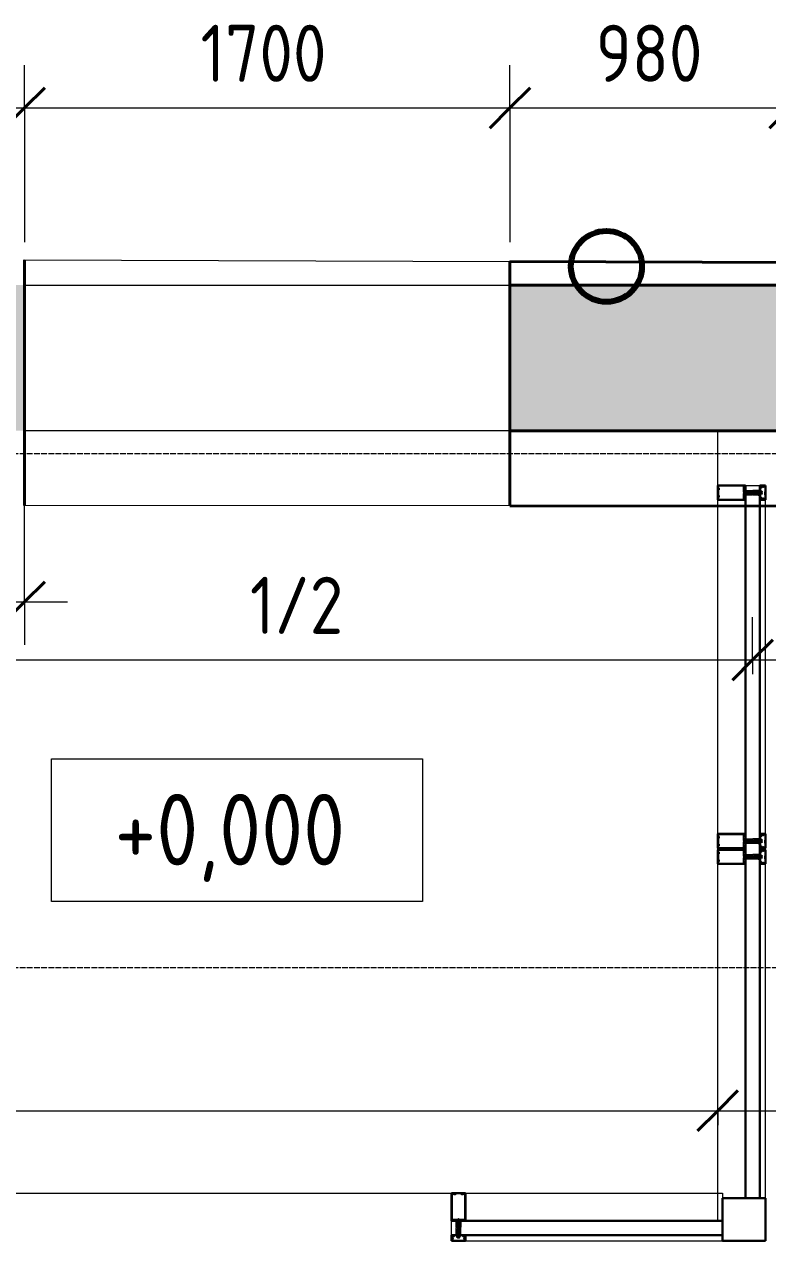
# Model space of a CAD drawing. Header units: millimetres. Extents: x -11886 to 68941, y -8130 to 45506.
# Drawn here: x 25752 to 28355, y -687 to 3609 of the extents above; entities that cross this region are included whole.
import ezdxf

# ---------------------------------------------------------------- set-up
doc = ezdxf.new("R2010")
doc.units = ezdxf.units.MM
doc.linetypes.add('ADSK_Линия сетки', pattern=[25, 20, -2.5, 0, -2.5])
for name, color, linetype, lineweight in [('Аннотация', 7, 'Continuous', 9), ('Витраж', 7, 'Continuous', 18), ('Оси', 7, 'Continuous', 9), ('Отметки', 7, 'Continuous', 9), ('Панели витража', 7, 'Continuous', 18), ('Перекрытие', 7, 'Continuous', 18), ('Размеры', 7, 'Continuous', 9), ('Размеры-100', 7, 'Continuous', 9), ('Стены', 7, 'Continuous', 18), ('Стены наружные', 7, 'Continuous', 18), ('стояки', 7, 'Continuous', 9), ('Узлы', 7, 'Continuous', 18)]:
    doc.layers.add(name, color=color, linetype=linetype, lineweight=lineweight)
doc.layers.add('планы со стояками отопление_dwg', color=7, linetype='Continuous', lineweight=9, true_color=0x767676)
doc.layers.add('Стены разрез', color=7, linetype='Continuous', lineweight=40, true_color=0xbb5389)
doc.styles.add('GOST Common_1', font='GOST_Common.ttf', dxfattribs={"width": 0.9, "height": 200})
doc.styles.add('GOST Common_2', font='GOST_Common.ttf', dxfattribs={"width": 0.9, "height": 250})
doc.dimstyles.new('ADSK_Основной_2_мм_Округление_до_1_мм_2', dxfattribs={"dimscale": 304.8, "dimtxt": 201.142999, "dimasz": 0.463911, "dimexe": 0.492126, "dimexo": 0.492126, "dimgap": 0.098425, "dimtad": 1, "dimdec": 0, "dimdsep": 46, "dimtxsty": 'GOST Common_1', "dimblk1": 'OBLIQUE', "dimblk2": 'OBLIQUE', "dimsah": 1, "dimcen": 0.09, "dimdle": 0.492126, "dimazin": 2, "dimtfac": 1, "dimtdec": 4, "dimtix": 1, "dimtmove": 0, "dimatfit": 3, "dimfxl": 1, "dimtvp": 1, "dimtolj": 1, "dimtzin": 0, "dimlwd": 20, "dimlwe": 20, "dimarcsym": 2})
doc.dimstyles.new('ADSK_Основной_2_мм_Округление_до_1_мм_3', dxfattribs={"dimscale": 304.8, "dimtxt": 201.142999, "dimasz": 0.463911, "dimexe": 0.492126, "dimexo": 0.492126, "dimgap": 0.098425, "dimtad": 1, "dimdec": 0, "dimdsep": 46, "dimtxsty": 'GOST Common_1', "dimblk1": 'OBLIQUE', "dimblk2": 'OBLIQUE', "dimsah": 1, "dimcen": 0.09, "dimdle": 0.492126, "dimazin": 2, "dimtfac": 1, "dimtdec": 4, "dimtix": 1, "dimtmove": 0, "dimatfit": 3, "dimfxl": 1, "dimtvp": 1, "dimtolj": 1, "dimtzin": 0, "dimlwd": 20, "dimlwe": 20, "dimarcsym": 2})

# ---------------------------------------------------------------- blocks, each defined once
blk = doc.blocks.new('Существующие стены 1 эт - Существующие стены 1 эт-653793-01 План 1-го этажа кладочный')
at = {"layer": 'Стены', "color": 243, "true_color": 0xbb5389}
for p, q in [((25752.4, 2785), (27452.4, 2779.3)), ((25752.4, 2785), (25752.4, 2696.5)), ((27452.4, 2696.5), (27452.4, 2779.3)), ((25752.4, 2186.5), (25752.4, 1924.7)), ((27452.4, 1923.5), (27452.4, 2186.5)), ((27452.4, 1923.5), (25752.4, 1924.7))]:
    blk.add_line(p, q, dxfattribs=at)
at = {"layer": 'Стены разрез'}
for p, q in [((25752.4, 1924.7), (25752.4, 2785)), ((27452.4, 2779.3), (28465.8, 2775.9)), ((27452.4, 1923.5), (27452.4, 2779.3)), ((27452.4, 1923.5), (28513.6, 1922.7))]:
    blk.add_line(p, q, dxfattribs=at)
blk = doc.blocks.new('Системная панель - ADSK_Cтеклопакет_50мм-1777283-01 План 1-го этажа кладочный')
at = {"layer": 'Панели витража', "lineweight": 30}
for p, q in [((608.8125, 25), (-608.8125, 25)), ((-608.8125, 25), (-608.8125, -25)), ((608.8125, -25), (608.8125, 25)), ((-608.8125, -25), (608.8125, -25))]:
    blk.add_line(p, q, dxfattribs=at)
blk = doc.blocks.new('Системная панель - ADSK_Cтеклопакет_50мм-1778382-01 План 1-го этажа кладочный')
at = {"layer": 'Панели витража', "lineweight": 30}
for p, q in [((26.3, 25), (-26.3, 25)), ((-26.3, 25), (-26.3, -25)), ((26.3, -25), (26.3, 25)), ((-26.3, -25), (26.3, -25))]:
    blk.add_line(p, q, dxfattribs=at)
blk = doc.blocks.new('Прямоугольный импост - 50х167мм-1777281-01 План 1-го этажа кладочный')
at = {"layer": 'Витраж'}
for p, q in [((28277.4, 1994.5), (28327.4, 1994.5)), ((28180.4, 1923), (28180.4, 1944.5)), ((28347.4, 1922.9), (28347.4, 1944.5)), ((28180.4, 774.5), (28180.4, 1923)), ((28347.4, 774.5), (28347.4, 1922.9))]:
    blk.add_line(p, q, dxfattribs=at)
blk = doc.blocks.new('Прямоугольный импост - 50х167-1638810-01 План 1-го этажа кладочный')
at = {"layer": 'Узлы'}
for p, q in [((-25, 122.5), (-25, 25.5)), ((25, 122.5), (-25, 122.5)), ((-22.5, 28), (-22.5, 120)), ((-22.5, 120), (-17.6, 120)), ((-16.1, 118.4), (-16.1, 116.9)), ((-16.1, 116.9), (-10.2, 116.9)), ((-10.2, 116.9), (-10.2, 118.4)), ((-8.6, 120), (8.6, 120)), ((10.2, 118.4), (10.2, 116.9)), ((10.2, 116.9), (16.1, 116.9)), ((16.1, 116.9), (16.1, 118.4)), ((17.6, 120), (22.5, 120)), ((22.5, 120), (22.5, 28)), ((25, 25.5), (25, 122.5)), ((-25, 25.5), (-18.1, 25.5)), ((-21, 28), (-22.5, 28)), ((-21, 31.1), (-21, 28)), ((-4.1, 31.8), (-20.2, 31.8)), ((-17.2, 29.3), (-15.8, 29.3)), ((-15, 25.5), (-11.8, 25.5)), ((-11, 26.3), (-11, 28.5)), ((-10.5, 29.3), (-10.5, 27.4)), ((-10.2, 29.3), (-5.9, 29.3)), ((-9.7, 26.7), (-8, 26.7)), ((-8, 26.7), (-8, 2.5)), ((-8, -19.1), (-8, 0)), ((-7.7, 2.2), (-6.7, 2.2)), ((-6.7, 0.3), (-7.7, 0.3)), ((-6.4, 2), (-6.4, 0.6)), ((-5.4, 5.1), (-5.4, 27.8)), ((-3.5, 5.1), (-5.4, 5.1)), ((-5.1, 28.5), (-5.1, 26.3)), ((-4.3, 25.5), (-0.8, 25.5)), ((-2.6, 28.8), (-2.6, 30.3)), ((2.6, 28.8), (-2.6, 28.8)), ((-2.5, -1.3), (-1.1, 4.3)), ((-0.8, 25.5), (0, 26.3)), ((0, 26.3), (0.8, 25.5)), ((0.8, 25.5), (4.3, 25.5)), ((1.1, 4.3), (2.5, -1.3)), ((2.6, 30.3), (2.6, 28.8)), ((5.4, 5.1), (3.5, 5.1)), ((20.2, 31.8), (4.1, 31.8)), ((5.1, 26.3), (5.1, 28.5)), ((5.4, 27.8), (5.4, 5.1)), ((5.9, 29.3), (10.2, 29.3)), ((6.4, 0.6), (6.4, 2)), ((6.7, 2.2), (7.7, 2.2)), ((7.7, 0.3), (6.7, 0.3)), ((8, 2.5), (8, 26.7)), ((8, 26.7), (9.7, 26.7)), ((8, -19.1), (8, 0)), ((10.5, 27.4), (10.5, 29.3)), ((11, 28.5), (11, 26.3)), ((11.8, 25.5), (15, 25.5)), ((15.8, 29.3), (17.2, 29.3)), ((18.1, 25.5), (25, 25.5)), ((21, 28), (21, 31.1)), ((22.5, 28), (21, 28)), ((-25, -25), (-25, -29.7)), ((-25, -32.3), (-25, -44.5)), ((-22.4, -24.5), (-24.5, -24.5)), ((-24.2, -30.5), (-23.2, -30.5)), ((-23.7, -43.2), (-23.7, -32.8)), ((-23.7, -32.8), (-23, -32.8)), ((-23, -30.7), (-23.5, -30.7)), ((-22.8, -33), (-20.1, -37.6)), ((-19.3, -28.3), (-21.5, -28.3)), ((-19.9, -33.9), (-19.9, -30.5)), ((-19.9, -30.5), (-17, -30.5)), ((-18.4, -36.6), (-19.9, -33.9)), ((-5.7, -24.5), (-18.4, -24.5)), ((-15.5, -29), (-15.5, -27)), ((-15.5, -27), (-8.3, -27)), ((-8.3, -27), (-7.6, -27.7)), ((-6.9, -19.1), (-8, -19.1)), ((-0.4, -27.7), (-7.6, -27.7)), ((-6.9, -19.1), (-6.6, -19.5)), ((-6.6, -19.5), (-6.2, -19.1)), ((-6.2, -19.1), (-4.3, -19.1)), ((-5.3, -24.1), (-5.7, -24.5)), ((-5, -24.5), (-5.3, -24.1)), ((5, -24.5), (-5, -24.5)), ((-2.4, -0.9), (-4.9, -3.8)), ((-4.9, -3.8), (-4.9, -19.1)), ((-4.9, -3.8), (4.9, -3.8)), ((-4.3, -19.1), (-3.9, -19.5)), ((-3.9, -19.5), (-3.6, -19.1)), ((-3.6, -19.1), (-2.5, -19.1)), ((-2.5, -19.1), (-2.5, -1.1)), ((2.4, -0.9), (-2.4, -0.9)), ((-0.4, -27.7), (0, -27.3)), ((0, -27.3), (0.4, -27.7)), ((7.6, -27.7), (0.4, -27.7)), ((4.9, -3.8), (2.4, -0.9)), ((2.5, -1.3), (2.5, -19.1)), ((2.5, -19.1), (3.6, -19.1)), ((3.6, -19.1), (3.9, -19.5)), ((3.9, -19.5), (4.3, -19.1)), ((4.3, -19.1), (6.2, -19.1)), ((4.9, -3.8), (4.9, -19.1)), ((5.3, -24.1), (5, -24.5)), ((5.7, -24.5), (5.3, -24.1)), ((18.4, -24.5), (5.7, -24.5)), ((6.2, -19.1), (6.6, -19.5)), ((6.6, -19.5), (6.9, -19.1)), ((8, -19.1), (6.9, -19.1)), ((7.6, -27.7), (8.3, -27)), ((8.3, -27), (15.5, -27)), ((15.5, -27), (15.5, -29)), ((17, -30.5), (19.9, -30.5)), ((18, -27), (18, -26.8)), ((19.9, -33.9), (18.4, -36.6)), ((21.5, -28.3), (19.3, -28.3)), ((19.9, -30.5), (19.9, -33.9)), ((20.1, -37.6), (22.8, -33)), ((24.5, -24.5), (22.4, -24.5)), ((22.8, -26.8), (22.8, -27)), ((23.5, -30.7), (23, -30.7)), ((23, -32.8), (23.7, -32.8)), ((23.2, -30.5), (24.2, -30.5)), ((23.7, -32.8), (23.7, -43.2)), ((25, -29.7), (25, -25)), ((25, -44.5), (25, -32.3)), ((-25, -44.5), (25, -44.5)), ((-8.4, -43.2), (-23.7, -43.2)), ((0, -43), (-8.4, -43.2)), ((15.9, -43.2), (0, -43)), ((23.7, -43.2), (15.9, -43.2))]:
    blk.add_line(p, q, dxfattribs=at)
at = {"layer": 'Узлы', "lineweight": 9}
for p, q in [((0, 33.9), (-2.4, 31.5)), ((-2.4, 31.5), (-2.4, -0.9)), ((2.4, 31.5), (0, 33.9)), ((2.4, -0.9), (2.4, 31.5)), ((-8, -24.5), (-8, -19.1)), ((-6.3, -28.7), (-6.3, -27.7)), ((6.4, -28.7), (-6.3, -28.7)), ((-5.2, -32.2), (-5.2, -28.7)), ((-5.1, -32.3), (5.1, -32.3)), ((3.9, -33.1), (-3.9, -33.1)), ((-2.6, -32.2), (-2.6, -28.7)), ((-2.5, -19.1), (-2.5, -24.5)), ((2.5, -19.1), (2.5, -24.5)), ((2.6, -32.2), (2.6, -28.7)), ((5.2, -32.2), (5.2, -28.7)), ((6.4, -27.7), (6.4, -28.7)), ((8, -19.1), (8, -24.5))]:
    blk.add_line(p, q, dxfattribs=at)
at = {"layer": 'Узлы'}
for centre, radius, start, end in [((-17.6, 118.4), 1.52, 0, 90), ((-8.6, 118.4), 1.52, 90, 180), ((8.6, 118.4), 1.52, 0, 90), ((17.6, 118.4), 1.52, 90, 180), ((-20.2, 31.1), 0.762, 90, 180), ((-17.2, 28), 1.27, 90, 180), ((-16.2, 27.8), 2.29, 180, 225.1897), ((-18.1, 25.9), 0.381, 270, 45.1897), ((-15.8, 28), 1.27, 0, 90), ((-15, 25.9), 0.381, 134.8103, 270), ((-16.9, 27.8), 2.29, 314.8103, 0), ((-11.8, 26.3), 0.762, 270, 0), ((-10.2, 28.5), 0.762, 90, 180), ((-9.7, 27.4), 0.762, 180, 270), ((-7.7, 2.5), 0.254, 180, 270), ((-7.7, 0), 0.254, 90, 180), ((-6.9, 27.8), 1.52, 360, 90), ((-6.7, 2), 0.254, 360, 90), ((-6.7, 0.6), 0.254, 270, 360), ((-5.9, 28.5), 0.762, 0, 90), ((-4.3, 26.3), 0.762, 180, 270), ((-4.1, 30.3), 1.52, 360, 90), ((0, 4), 3.63, 17.5064, 162.4936), ((0, 4), 1.09, 15, 165), ((4.1, 30.3), 1.52, 90, 180), ((4.3, 26.3), 0.762, 270, 0), ((5.9, 28.5), 0.762, 90, 180), ((6.9, 27.8), 1.52, 90, 180), ((6.7, 2), 0.254, 90, 180), ((6.7, 0.6), 0.254, 180, 270), ((7.7, 2.5), 0.254, 270, 0), ((7.7, 0), 0.254, 0, 90), ((9.7, 27.4), 0.762, 270, 0), ((10.2, 28.5), 0.762, 0, 90), ((11.8, 26.3), 0.762, 180, 270), ((15.8, 28), 1.27, 90, 180), ((16.9, 27.8), 2.29, 180, 225.1897), ((15, 25.9), 0.381, 270, 45.1897), ((17.2, 28), 1.27, 0, 90), ((18.1, 25.9), 0.381, 134.8103, 270), ((16.2, 27.8), 2.29, 314.8103, 0), ((20.2, 31.1), 0.762, 0, 90), ((-24.5, -25), 0.508, 90, 180), ((-24.2, -29.7), 0.762, 180, 270), ((-23.5, -32.3), 1.52, 90, 180), ((-23.2, -31.8), 1.27, 288.6629, 90), ((-23, -31.8), 1.02, 270, 90), ((-20.5, -26.8), 2.29, 134.8103, 180), ((-21.5, -27), 1.27, 180, 270), ((-22.4, -24.9), 0.381, 314.8103, 90), ((-19.3, -37.1), 1.02, 210, 30), ((-19.3, -27), 1.27, 270, 0), ((-18.4, -24.9), 0.381, 90, 225.1897), ((-20.3, -26.8), 2.29, 0, 45.1897), ((-17, -29), 1.52, 270, 0), ((17, -29), 1.52, 180, 270), ((20.3, -26.8), 2.29, 134.8103, 180), ((19.3, -27), 1.27, 180, 270), ((19.3, -37.1), 1.02, 150, 330), ((18.4, -24.9), 0.381, 314.8103, 90), ((21.5, -27), 1.27, 270, 0), ((22.4, -24.9), 0.381, 90, 225.1897), ((23.2, -31.8), 1.27, 90, 251.3371), ((23, -31.8), 1.02, 90, 270), ((20.5, -26.8), 2.29, 0, 45.1897), ((23.5, -32.3), 1.52, 360, 90), ((24.2, -29.7), 0.762, 270, 0), ((24.5, -25), 0.508, 0, 90)]:
    blk.add_arc(centre, radius, start, end, dxfattribs=at)
at = {"layer": 'Узлы', "lineweight": 9}
for centre, radius, start, end in [((-3.9, -31.7), 1.38, 200.9416, 339.0732), ((0, -28.9), 4.19, 234.2873, 305.7127), ((3.9, -31.7), 1.38, 200.9416, 339.0732)]:
    blk.add_arc(centre, radius, start, end, dxfattribs=at)
blk = doc.blocks.new('Прямоугольный импост - 50х167мм-1639544-01 План 1-го этажа кладочный')
at = {"layer": 'Витраж', "lineweight": 30}
for p, q in [((0, 122), (-50, 122)), ((-50, 122), (-50, 25)), ((0, 25), (0, 122)), ((-50, 25), (-26.1875, 25)), ((-26.1875, 25), (-26.1875, -25)), ((-23.8125, -25), (-23.8125, 25)), ((-23.8125, 25), (0, 25)), ((-26.1875, -25), (-50, -25)), ((-50, -25), (-50, -45)), ((0, -25), (-23.8125, -25)), ((0, -45), (0, -25)), ((-50, -45), (0, -45))]:
    blk.add_line(p, q, dxfattribs=at)
blk = doc.blocks.new('Прямоугольный импост - 50х167мм-1639537-01 План 1-го этажа кладочный')
at = {"layer": 'Витраж', "lineweight": 30}
for p, q in [((-25, 25), (-25, 122)), ((-25, 122), (25, 122)), ((25, 122), (25, 25)), ((-1.1875, 25), (-25, 25)), ((-1.1875, -25), (-1.1875, 25)), ((25, 25), (1.1875, 25)), ((1.1875, 25), (1.1875, -25)), ((-25, -45), (-25, -25)), ((-25, -25), (-1.1875, -25)), ((1.1875, -25), (25, -25)), ((25, -25), (25, -45)), ((25, -45), (-25, -45))]:
    blk.add_line(p, q, dxfattribs=at)
blk = doc.blocks.new('Системная панель - ADSK_Cтеклопакет_50мм-1778486-01 План 1-го этажа кладочный')
at = {"layer": 'Панели витража', "lineweight": 30}
for p, q in [((461.90625, 25), (-461.90625, 25)), ((-461.90625, 25), (-461.90625, -25)), ((461.90625, -25), (461.90625, 25)), ((-461.90625, -25), (461.90625, -25))]:
    blk.add_line(p, q, dxfattribs=at)
blk = doc.blocks.new('Прямоугольный импост - 50х167мм-1778196-01 План 1-го этажа кладочный')
at = {"layer": 'Витраж', "lineweight": 30}
for p, q in [((-25, 25), (-25, 122)), ((-25, 122), (25, 122)), ((25, 122), (25, 25)), ((-1.1875, 25), (-25, 25)), ((-1.1875, -25), (-1.1875, 25)), ((25, 25), (1.1875, 25)), ((1.1875, 25), (1.1875, -25)), ((-25, -45), (-25, -25)), ((-25, -25), (-1.1875, -25)), ((1.1875, -25), (25, -25)), ((25, -25), (25, -45)), ((25, -45), (-25, -45))]:
    blk.add_line(p, q, dxfattribs=at)
blk = doc.blocks.new('Угловой L-импост - 150 мм кв_-1778275-01 План 1-го этажа кладочный')
at = {"layer": 'Витраж', "lineweight": 30}
for p, q in [((45, 105), (-105, 105)), ((-105, 105), (-105, -45)), ((45, -45), (45, 105)), ((-105, -45), (45, -45))]:
    blk.add_line(p, q, dxfattribs=at)
blk = doc.blocks.new('Системная панель - ADSK_Cтеклопакет_50мм-1778392-01 План 1-го этажа кладочный')
at = {"layer": 'Панели витража', "lineweight": 30}
for p, q in [((596.90625, 25), (-596.90625, 25)), ((-596.90625, 25), (-596.90625, -25)), ((596.90625, -25), (596.90625, 25)), ((-596.90625, -25), (596.90625, -25))]:
    blk.add_line(p, q, dxfattribs=at)
blk = doc.blocks.new('Прямоугольный импост - 50х167мм-1778378-01 План 1-го этажа кладочный')
at = {"layer": 'Витраж'}
for p, q in [((28180.4, -580.5), (28180.4, 669.5)), ((28347.4, -500.5), (28347.4, 669.5))]:
    blk.add_line(p, q, dxfattribs=at)
blk = doc.blocks.new('планы со стояками отопление_dwg-1484427-01 План 1-го этажа кладочный')
at = {"layer": 'стояки', "color": 246, "lineweight": 80, "true_color": 0x7f001f}
blk.add_circle((200186.2, 158839.1), 124.3, dxfattribs=at)
blk = doc.blocks.new('Высотные отметки - Рамка-5093-01 План 1-го этажа кладочный')
at = {"layer": 'Аннотация', "lineweight": 20}
for p, q in [((-6.5, 0), (-6.5, 5)), ((-6.5, 5), (6.5, 5)), ((6.5, 5), (6.5, 0)), ((6.5, 0), (-6.5, 0))]:
    blk.add_line(p, q, dxfattribs=at)
blk = doc.blocks.new('DIMBLOCK398-01 План 1-го этажа кладочный')
at = {"layer": 'Размеры-100', "lineweight": 20, "transparency": 16777216}
for p, q in [((24492.4, 3316.9), (24492.4, 3466.9)), ((25752.4, 3316.9), (25752.4, 3466.9)), ((24492.4, 3316.9), (25752.4, 3316.9)), ((24492.4, 3316.9), (24492.4, 2846.5)), ((25752.4, 3316.9), (25752.4, 2846.5))]:
    blk.add_line(p, q, dxfattribs=at)
at = {"layer": 'Размеры-100', "lineweight": 40, "transparency": 16777216}
for p, q in [((24492.4, 3316.9), (24563.1, 3387.6)), ((25752.4, 3316.9), (25823.1, 3387.6)), ((24492.4, 3316.9), (24421.7, 3246.2)), ((25752.4, 3316.9), (25681.7, 3246.2))]:
    blk.add_line(p, q, dxfattribs=at)
at = {"layer": 'Размеры-100', "color": 0, "lineweight": 20, "transparency": 16777216, "insert": (24888.9, 3608.3), "char_height": 200, "width": 560.473, "attachment_point": 1, "line_spacing_factor": 1.022761, "style": 'GOST Common_1'}
blk.add_mtext('1260', dxfattribs=at)
blk = doc.blocks.new('_Oblique')
at = {"color": 0, "linetype": 'ByBlock', "lineweight": -2}
blk.add_line((-0.5, -0.5), (0.5, 0.5), dxfattribs=at)
blk = doc.blocks.new('DIMBLOCK399-01 План 1-го этажа кладочный')
at = {"layer": 'Размеры-100', "lineweight": 20, "transparency": 16777216}
for p, q in [((25752.4, 3316.9), (25752.4, 3466.9)), ((27452.4, 3316.9), (27452.4, 3466.9)), ((25752.4, 3316.9), (27452.4, 3316.9)), ((25752.4, 3316.9), (25752.4, 2846.5)), ((27452.4, 3316.9), (27452.4, 2846.5))]:
    blk.add_line(p, q, dxfattribs=at)
at = {"layer": 'Размеры-100', "lineweight": 40, "transparency": 16777216}
for p, q in [((25752.4, 3316.9), (25823.1, 3387.6)), ((27452.4, 3316.9), (27523.1, 3387.6)), ((25752.4, 3316.9), (25681.7, 3246.2)), ((27452.4, 3316.9), (27381.7, 3246.2))]:
    blk.add_line(p, q, dxfattribs=at)
at = {"layer": 'Размеры-100', "color": 0, "lineweight": 20, "transparency": 16777216, "insert": (26368.9, 3608.3), "char_height": 200, "width": 560.473, "attachment_point": 1, "line_spacing_factor": 1.022761, "style": 'GOST Common_1'}
blk.add_mtext('1700', dxfattribs=at)
blk = doc.blocks.new('DIMBLOCK400-01 План 1-го этажа кладочный')
at = {"layer": 'Размеры-100', "lineweight": 20, "transparency": 16777216}
for p, q in [((27452.4, 3316.9), (27452.4, 3466.9)), ((28432.7, 3316.9), (28432.7, 3466.9)), ((27452.4, 3316.9), (28432.7, 3316.9)), ((27452.4, 3316.9), (27452.4, 2846.5)), ((28432.7, 3316.9), (28432.7, 3006.5))]:
    blk.add_line(p, q, dxfattribs=at)
at = {"layer": 'Размеры-100', "lineweight": 40, "transparency": 16777216}
for p, q in [((27452.4, 3316.9), (27523.1, 3387.6)), ((28432.7, 3316.9), (28503.4, 3387.6)), ((27452.4, 3316.9), (27381.7, 3246.2)), ((28432.7, 3316.9), (28362, 3246.2))]:
    blk.add_line(p, q, dxfattribs=at)
at = {"layer": 'Размеры-100', "color": 0, "lineweight": 20, "transparency": 16777216, "insert": (27753.3, 3608.3), "char_height": 200, "width": 454.106, "attachment_point": 1, "line_spacing_factor": 1.022761, "style": 'GOST Common_1'}
blk.add_mtext('980', dxfattribs=at)
blk = doc.blocks.new('DIMBLOCK690-01 План 1-го этажа кладочный')
at = {"layer": 'Размеры-100', "lineweight": 20, "transparency": 16777216}
for p, q in [((22064.4, -194.8), (22064.4, -44.8)), ((28180.4, -194.8), (28180.4, -44.8)), ((22064.4, -194.8), (28180.4, -194.8)), ((22064.4, -194.8), (22064.4, -244.8)), ((28180.4, -194.8), (28180.4, -244.8))]:
    blk.add_line(p, q, dxfattribs=at)
at = {"layer": 'Размеры-100', "lineweight": 40, "transparency": 16777216}
for p, q in [((22064.4, -194.8), (22135.1, -124.1)), ((28180.4, -194.8), (28251.1, -124.1)), ((22064.4, -194.8), (21993.7, -265.5)), ((28180.4, -194.8), (28109.7, -265.5))]:
    blk.add_line(p, q, dxfattribs=at)
at = {"layer": 'Размеры-100', "color": 0, "lineweight": 20, "transparency": 16777216, "insert": (24907.7, 96.6), "char_height": 200, "width": 515.472, "attachment_point": 1, "line_spacing_factor": 1.022761, "style": 'GOST Common_1'}
blk.add_mtext('6116', dxfattribs=at)
blk = doc.blocks.new('DIMBLOCK691-01 План 1-го этажа кладочный')
at = {"layer": 'Размеры-100', "lineweight": 20, "transparency": 16777216}
for p, q in [((28180.4, -194.8), (28180.4, -44.8)), ((31109.9, -194.8), (31109.9, -44.8)), ((28180.4, -194.8), (31109.9, -194.8)), ((28180.4, -194.8), (28180.4, -244.8)), ((31109.9, -194.8), (31109.9, -244.8))]:
    blk.add_line(p, q, dxfattribs=at)
at = {"layer": 'Размеры-100', "lineweight": 40, "transparency": 16777216}
for p, q in [((28180.4, -194.8), (28251.1, -124.1)), ((31109.9, -194.8), (31180.6, -124.1)), ((28180.4, -194.8), (28109.7, -265.5)), ((31109.9, -194.8), (31039.2, -265.5))]:
    blk.add_line(p, q, dxfattribs=at)
at = {"layer": 'Размеры-100', "color": 0, "lineweight": 20, "transparency": 16777216, "insert": (29392.9, 96.6), "char_height": 200, "width": 605.475, "attachment_point": 1, "line_spacing_factor": 1.022761, "style": 'GOST Common_1'}
blk.add_mtext('2929', dxfattribs=at)
blk = doc.blocks.new('DIMBLOCK714-01 План 1-го этажа кладочный')
at = {"layer": 'Размеры-100', "lineweight": 20, "transparency": 16777216}
for p, q in [((21897.4, -1177.7), (21897.4, -800.5)), ((28347.4, -1177.7), (28347.4, -800.5)), ((21747.4, -1177.7), (28497.4, -1177.7)), ((21897.4, -1177.7), (21897.4, -1327.7)), ((28347.4, -1177.7), (28347.4, -1327.7))]:
    blk.add_line(p, q, dxfattribs=at)
at = {"layer": 'Размеры-100', "lineweight": 40, "transparency": 16777216}
for p, q in [((21897.4, -1177.7), (21968.1, -1107)), ((28347.4, -1177.7), (28418.1, -1107)), ((21897.4, -1177.7), (21826.7, -1248.4)), ((28347.4, -1177.7), (28276.7, -1248.4))]:
    blk.add_line(p, q, dxfattribs=at)
at = {"layer": 'Размеры-100', "color": 0, "lineweight": 20, "transparency": 16777216, "insert": (24861.6, -886.3), "char_height": 200, "width": 625.93, "attachment_point": 1, "line_spacing_factor": 1.022761, "style": 'GOST Common_1'}
blk.add_mtext('6450', dxfattribs=at)
blk = doc.blocks.new('DIMBLOCK716-01 План 1-го этажа кладочный')
at = {"layer": 'Размеры-100', "lineweight": 20, "transparency": 16777216}
for p, q in [((25122.4, 1383.9), (25122.4, 1533.9)), ((28302.4, 1383.9), (28302.4, 1533.9)), ((25122.4, 1383.9), (28452.4, 1383.9)), ((25122.4, 1383.9), (25122.4, 1333.8)), ((28302.4, 1383.9), (28302.4, 1333.8))]:
    blk.add_line(p, q, dxfattribs=at)
at = {"layer": 'Размеры-100', "lineweight": 40, "transparency": 16777216}
for p, q in [((25122.4, 1383.9), (25193.1, 1454.6)), ((28302.4, 1383.9), (28373.1, 1454.6)), ((25122.4, 1383.9), (25051.7, 1313.2)), ((28302.4, 1383.9), (28231.7, 1313.2))]:
    blk.add_line(p, q, dxfattribs=at)
at = {"layer": 'Размеры-100', "color": 0, "lineweight": 20, "transparency": 16777216, "insert": (26542, 1675.2), "char_height": 200, "width": 409.104, "attachment_point": 1, "line_spacing_factor": 1.022761, "style": 'GOST Common_1'}
blk.add_mtext('1/2', dxfattribs=at)
blk = doc.blocks.new('DIMBLOCK718-01 План 1-го этажа кладочный')
at = {"layer": 'Размеры-100', "lineweight": 20, "transparency": 16777216}
for p, q in [((25752.4, 1587.2), (25752.4, 2036.5)), ((25122.4, 1587.2), (25122.4, 1737.2)), ((25122.4, 1587.2), (25902.4, 1587.2)), ((25122.4, 1587.2), (25122.4, 1537.2)), ((25752.4, 1587.2), (25752.4, 1437.2))]:
    blk.add_line(p, q, dxfattribs=at)
at = {"layer": 'Размеры-100', "lineweight": 40, "transparency": 16777216}
for p, q in [((25122.4, 1587.2), (25193.1, 1657.9)), ((25752.4, 1587.2), (25823.1, 1657.9)), ((25122.4, 1587.2), (25051.7, 1516.5)), ((25752.4, 1587.2), (25681.7, 1516.5))]:
    blk.add_line(p, q, dxfattribs=at)
at = {"layer": 'Размеры-100', "color": 0, "lineweight": 20, "transparency": 16777216, "insert": (25267, 1878.6), "char_height": 200, "width": 409.104, "attachment_point": 1, "line_spacing_factor": 1.022761, "style": 'GOST Common_1'}
blk.add_mtext('1/2', dxfattribs=at)

msp = doc.modelspace()

# ---------------------------------------------------------------- hatches: boundary and pattern name
at = {"layer": 'Стены наружные', "true_color": 0xc0c0c0}
h = msp.add_hatch(color=9, dxfattribs=at)
h.paths.add_polyline_path([(42036.9, 2186.5), (42036.9, 2696.5), (41519.9, 2696.5), (41520.8, 2186.5), (41761, 2186.5)])
h.paths.add_polyline_path([(35863.5, 2186.5), (36852.8, 2186.5), (36852.8, 2696.5), (35863.5, 2696.5), (35863.5, 2193.6)])
h.paths.add_polyline_path([(33057.8, 2186.5), (34043.5, 2186.5), (34043.5, 2696.5), (33056, 2696.5), (33056, 2186.5)])
h.paths.add_polyline_path([(38673.7, 2186.5), (39699.9, 2186.5), (39699.9, 2696.5), (38672.8, 2696.5), (38672.8, 2186.5)])
h.paths.add_polyline_path([(31236, 2186.5), (31236, 2696.5), (30252.7, 2696.5), (30252.7, 2186.5), (31144.8, 2186.5)])
h.paths.add_polyline_path([(28432.7, 2186.5), (28432.7, 2696.5), (27452.4, 2696.5), (27452.4, 2186.5), (28180.4, 2186.5)])
h.paths.add_polyline_path([(25752.4, 2186.5), (25752.4, 2696.5), (24492.4, 2696.5), (24492.4, 2186.5), (24875, 2186.5)])
h.paths.add_polyline_path([(22792.4, 2186.5), (22792.4, 2696.5), (21763.7, 2696.5), (21764.2, 2186.5), (22227, 2186.5)])
h.paths.add_polyline_path([(18917.7, 2186.5), (19943.7, 2186.5), (19943.7, 2696.5), (18917.7, 2696.5), (18917.7, 2400.2)])
h.paths.add_polyline_path([(16107.5, 2186.5), (17097.7, 2186.5), (17097.7, 2696.5), (16107.5, 2696.5), (16107.5, 2245.3)])
h.paths.add_polyline_path([(8340.2, 2186.5), (8695.9, 2186.5), (8695.9, 2696.5), (8273, 2696.1), (8273, 2186.5)])
h.paths.add_polyline_path([(13310.9, 2186.5), (14287.5, 2186.5), (14287.5, 2696.5), (13310.9, 2696.5), (13310.9, 2255.1)])
h.paths.add_polyline_path([(11490.9, 2186.5), (11490.6, 2696.5), (10515.9, 2696.5), (10515.9, 2186.5), (11490.6, 2186.5)])

# ---------------------------------------------------------------- linework, layer by layer
at = {"layer": 'Витраж'}
for p, q in [((28180.4, 719.5), (28180.4, 724.5)), ((28347.4, 719.5), (28347.4, 724.5)), ((27297.4, -483.5), (28197.4, -483.5)), ((28197.4, -483.5), (28197.4, -500.5)), ((27247.4, -630.5), (27247.4, -580.5)), ((27297.4, -650.5), (28197.4, -650.5))]:
    msp.add_line(p, q, dxfattribs=at)
at = {"layer": 'Оси', "linetype": 'ADSK_Линия сетки'}
for p, q in [((-11086.2, 2106.8), (57141.7, 2106.8)), ((-11086.2, 306.8), (57141.7, 306.8))]:
    msp.add_line(p, q, dxfattribs=at)
at = {"layer": 'Перекрытие', "color": 136, "true_color": 0x008080}
for p, q in [((28180.4, 1994.5), (28180.4, 2186.5)), ((25597.4, -483.5), (27247.4, -483.5))]:
    msp.add_line(p, q, dxfattribs=at)
at = {"layer": 'Стены наружные'}
for p, q in [((25752.4, 2696.5), (27452.4, 2696.5)), ((27452.4, 2186.5), (25752.4, 2186.5))]:
    msp.add_line(p, q, dxfattribs=at)
at = {"layer": 'Стены наружные', "lineweight": 40}
for p, q in [((28432.7, 2696.5), (27452.4, 2696.5)), ((27452.4, 2696.5), (27452.4, 2186.5)), ((27452.4, 2186.5), (28432.7, 2186.5))]:
    msp.add_line(p, q, dxfattribs=at)

# ---------------------------------------------------------------- block references
at = {"layer": 'Витраж'}
for name, p in [('Прямоугольный импост - 50х167мм-1777281-01 План 1-го этажа кладочный', (0, 0)), ('Прямоугольный импост - 50х167мм-1778378-01 План 1-го этажа кладочный', (0, 0)), ('Угловой L-импост - 150 мм кв_-1778275-01 План 1-го этажа кладочный', (28302.4, -605.5))]:
    msp.add_blockref(name, p, dxfattribs=at)
at = {"layer": 'Витраж', "rotation": 89.9999999999999}
msp.add_blockref('Прямоугольный импост - 50х167мм-1639544-01 План 1-го этажа кладочный', (28302.4, 1994.5), dxfattribs=at)
at = {"layer": 'Витраж', "lineweight": 9, "extrusion": (0, 0, -1), "rotation": 270.0000000000001}
for p in [(-28302.9, 749.5), (-28302.9, 694.5)]:
    msp.add_blockref('Прямоугольный импост - 50х167-1638810-01 План 1-го этажа кладочный', p, dxfattribs=at)
at = {"layer": 'Витраж', "extrusion": (0, 0, -1), "rotation": 270.0000000000001}
for p in [(-28302.4, 749.5), (-28302.4, 694.5)]:
    msp.add_blockref('Прямоугольный импост - 50х167мм-1639537-01 План 1-го этажа кладочный', p, dxfattribs=at)
at = {"layer": 'Витраж', "lineweight": 9, "extrusion": (0, 0, -1)}
msp.add_blockref('Прямоугольный импост - 50х167-1638810-01 План 1-го этажа кладочный', (-27272.4, -606), dxfattribs=at)
at = {"layer": 'Витраж', "extrusion": (0, 0, -1)}
msp.add_blockref('Прямоугольный импост - 50х167мм-1778196-01 План 1-го этажа кладочный', (-27272.4, -605.5), dxfattribs=at)
at = {"layer": 'Отметки', "lineweight": 20, "xscale": 99.99999999999993, "yscale": 99.99999999999993, "zscale": 99.99999999999993}
msp.add_blockref('Высотные отметки - Рамка-5093-01 План 1-го этажа кладочный', (26496.4, 538.2), dxfattribs=at)
at = {"layer": 'Панели витража'}
for name, p, rotation in [('Системная панель - ADSK_Cтеклопакет_50мм-1777283-01 План 1-го этажа кладочный', (28302.4, 1359.5), 269.9999999999999), ('Системная панель - ADSK_Cтеклопакет_50мм-1778382-01 План 1-го этажа кладочный', (28302.4, 722), 269.9999999999999), ('Системная панель - ADSK_Cтеклопакет_50мм-1778392-01 План 1-го этажа кладочный', (28302.4, 96.4), 269.9999999999999), ('Системная панель - ADSK_Cтеклопакет_50мм-1778486-01 План 1-го этажа кладочный', (27735.5, -605.5), 180)]:
    msp.add_blockref(name, p, dxfattribs=dict(at, rotation=rotation))
at = {"layer": 'планы со стояками отопление_dwg', "color": 6, "true_color": 0xff00ff}
msp.add_blockref('планы со стояками отопление_dwg-1484427-01 План 1-го этажа кладочный', (-172395.5, -156077), dxfattribs=at)
at = {"layer": 'Стены разрез'}
msp.add_blockref('Существующие стены 1 эт - Существующие стены 1 эт-653793-01 План 1-го этажа кладочный', (0, 0), dxfattribs=at)
at = {"layer": 'Узлы', "lineweight": 9, "extrusion": (0, 0, -1), "rotation": 270.0000000000001}
msp.add_blockref('Прямоугольный импост - 50х167-1638810-01 План 1-го этажа кладочный', (-28302.9, 1969.5), dxfattribs=at)

# ---------------------------------------------------------------- texts
at = {"layer": 'Отметки', "lineweight": 20, "insert": (26067.8, 914.9), "char_height": 250, "width": 1028.823, "attachment_point": 1, "line_spacing_factor": 1.022761, "style": 'GOST Common_2'}
msp.add_mtext('+0,000', dxfattribs=at)

# ---------------------------------------------------------------- dimensions: what is measured, and where the dimension line sits
at = {"layer": 'Размеры', "lineweight": 20}
for base, p1, p2, dimstyle, override, picture, middle in [((28432.7, 3316.9), (27452.4, 2696.5), (28432.7, 2856.5), 'ADSK_Основной_2_мм_Округление_до_1_мм_2', {"dimpost": '<>', "dimfxl": 993.205358}, 'DIMBLOCK400-01 План 1-го этажа кладочный', (27942.5, 3446.9)), ((25752.4, 3316.9), (24492.4, 2696.5), (25752.4, 2696.5), 'ADSK_Основной_2_мм_Округление_до_1_мм_2', {"dimpost": '<>', "dimfxl": 1260}, 'DIMBLOCK398-01 План 1-го этажа кладочный', (25122.4, 3446.9)), ((27452.4, 3316.9), (25752.4, 2696.5), (27452.4, 2696.5), 'ADSK_Основной_2_мм_Округление_до_1_мм_2', {"dimpost": '<>', "dimfxl": 1700}, 'DIMBLOCK399-01 План 1-го этажа кладочный', (26602.4, 3446.9)), ((28180.4, -194.8), (22064.4, -94.8), (28180.4, -94.8), 'ADSK_Основной_2_мм_Округление_до_1_мм_3', {"dimpost": '<>', "dimfxl": 6116}, 'DIMBLOCK690-01 План 1-го этажа кладочный', (25122.4, -64.8)), ((31109.9104, -194.8048), (28180.4334, -94.8199), (31109.9104, -94.8199), 'ADSK_Основной_2_мм_Округление_до_1_мм_3', {"dimpost": '<>', "dimfxl": 2929.47692}, 'DIMBLOCK691-01 План 1-го этажа кладочный', (29645.1719, -64.8048)), ((28347.4, -1177.7), (21897.4, -650.5), (28347.4, -650.5), 'ADSK_Основной_2_мм_Округление_до_1_мм_3', {"dimpost": '<>', "dimfxl": 6450}, 'DIMBLOCK714-01 План 1-го этажа кладочный', (25122.4, -1047.7))]:
    dim = msp.add_linear_dim(base=base, p1=p1, p2=p2, dimstyle=dimstyle, override=override, dxfattribs=at)
    dim.commit()
    dim.dimension.update_dxf_attribs({"geometry": picture, "text_midpoint": middle})
for base, p1, p2, override, picture, middle in [((25752.4, 1587.2), (25122.4, 1687.2), (25752.4, 2186.5), {"dimpost": '<>', "dimfxl": 803.862001}, 'DIMBLOCK718-01 План 1-го этажа кладочный', (25437.4, 1717.2)), ((28302.4, 1383.9), (25122.4, 1483.8), (28302.4, 1483.8), {"dimpost": '<>', "dimfxl": 3180}, 'DIMBLOCK716-01 План 1-го этажа кладочный', (26712.4, 1513.9))]:
    dim = msp.add_linear_dim(base=base, p1=p1, p2=p2, text='1/2', dimstyle='ADSK_Основной_2_мм_Округление_до_1_мм_3', override=override, dxfattribs=at)
    dim.commit()
    dim.dimension.update_dxf_attribs({"geometry": picture, "text_midpoint": middle})

doc.saveas('drawing.dxf')
